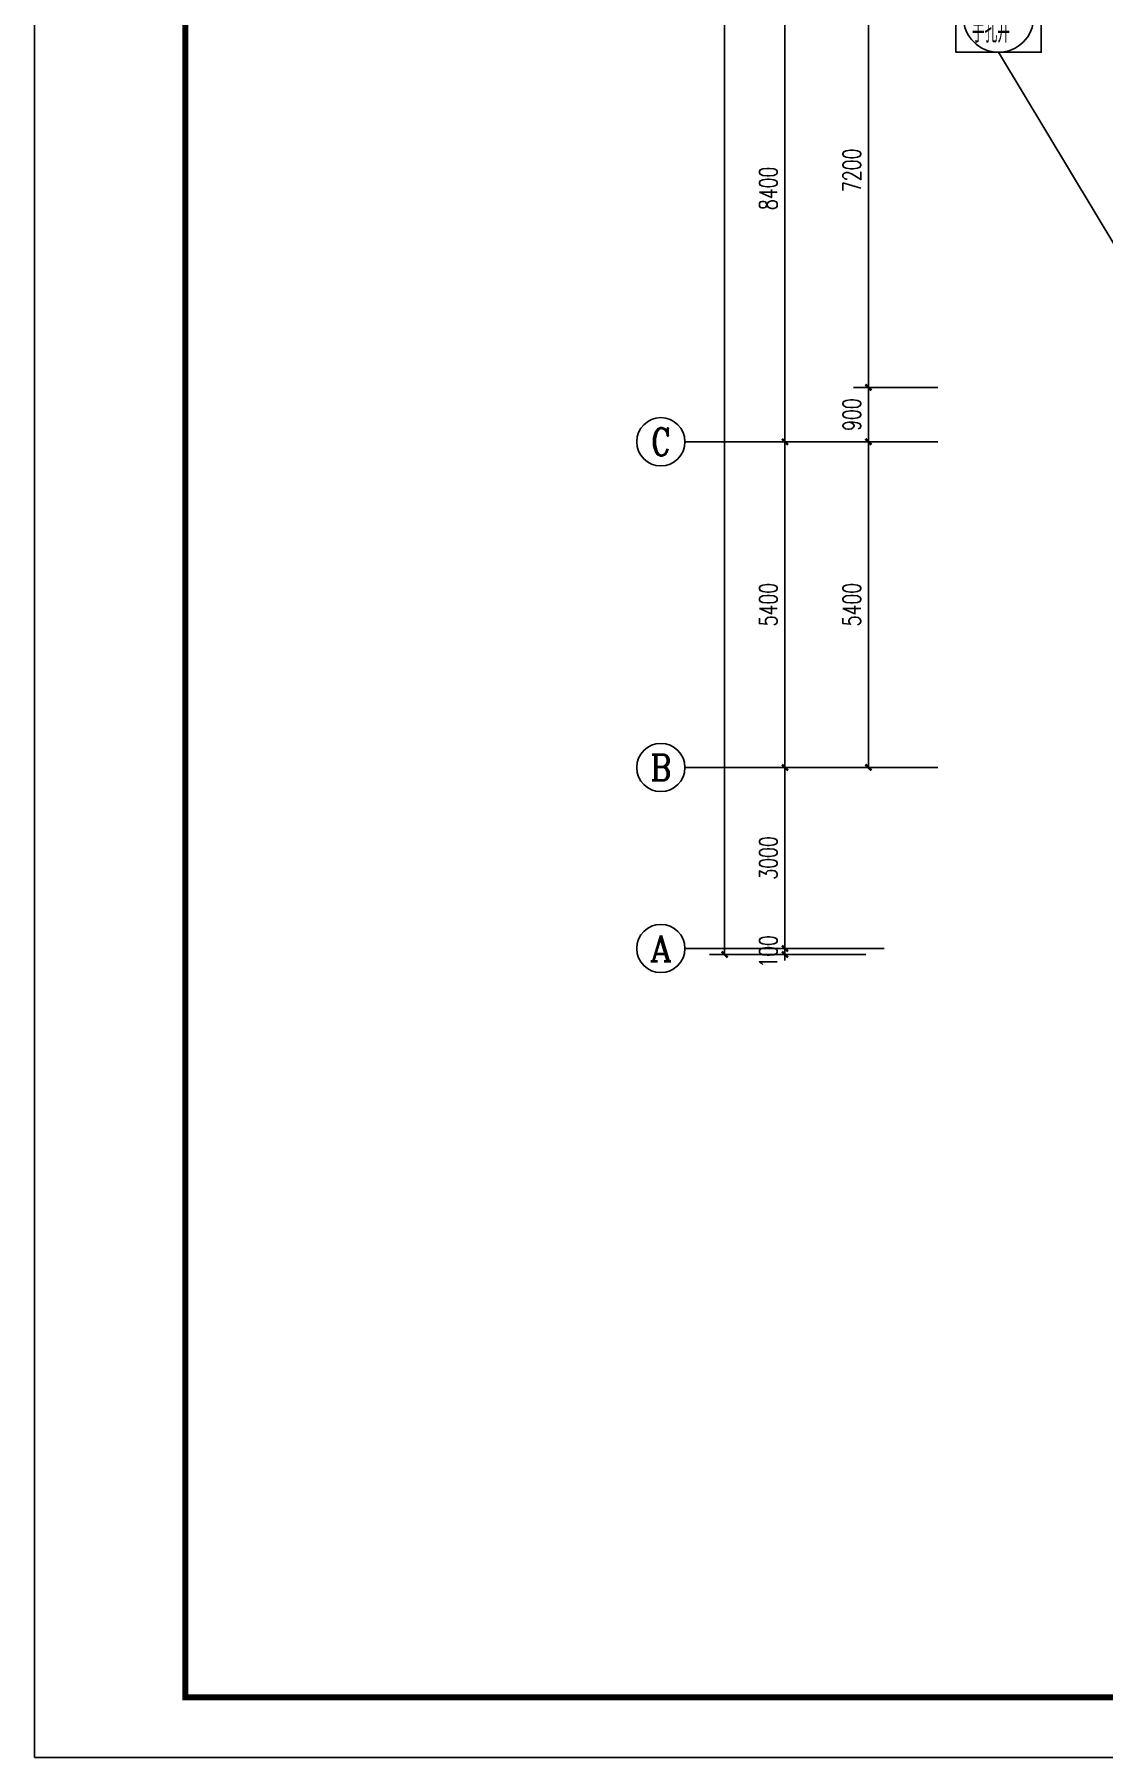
# Model space of a CAD drawing. Extents: x 1834097 to 1952997, y -130665 to -46565.
# Drawn here: x 1834097 to 1851825, y -130665 to -102099 of the extents above; entities that cross this region are included whole.
import ezdxf
from ezdxf.enums import TextEntityAlignment as Align

# ---------------------------------------------------------------- set-up
doc = ezdxf.new("R2010")
doc.units = 0
doc.header["$LTSCALE"] = 1000
doc.header["$MEASUREMENT"] = 0
for name, color, linetype in [('0-底图', 7, 'Continuous'), ('AXIS', 3, 'Continuous'), ('AXIS_TEXT', 7, 'Continuous'), ('BTTK', 7, 'Continuous'), ('e-标注', 7, 'Continuous'), ('PUB_DIM', 3, 'Continuous'), ('PUB_TITLE', 4, 'Continuous'), ('WIRE-照明', 6, 'Continuous')]:
    doc.layers.add(name, color=color, linetype=linetype)
doc.styles.add('_TCH_AXIS', font='COMPLEX', dxfattribs={"bigfont": 'GBCBIG'})
doc.styles.add('_TCH_DIM_T3', font='SIMPLEX', dxfattribs={"width": 0.705882, "bigfont": 'GBCBIG'})
doc.styles.add('COMPLEX', font='COMPLEX')
doc.styles.add('HZ(TK)', font='simplex.shx', dxfattribs={"width": 0.9, "bigfont": 'gbcbig.shx'})
doc.styles.add('中西文等高字体', font='simplex.shx', dxfattribs={"width": 0.8, "bigfont": 'gbcbig.shx'})
doc.dimstyles.new('_TCH_ARCH&&100', dxfattribs={"dimtxt": 297.5, "dimasz": 100, "dimexe": 250, "dimexo": 300, "dimgap": 126.25, "dimtad": 1, "dimdec": 0, "dimzin": 0, "dimdsep": 46, "dimtxsty": '_TCH_DIM_T3', "dimblk": 'ARCHTICK', "dimcen": 0.09, "dimclrt": 7, "dimazin": 2, "dimtfac": 1, "dimtdec": 0, "dimtix": 1, "dimtmove": 2, "dimatfit": 3, "dimfxl": 100, "dimtolj": 1, "dimtzin": 0, "dimarcsym": 0})

# ---------------------------------------------------------------- blocks, each defined once
blk = doc.blocks.new('vhtemplate_2020年新竖式图框_A0')
at = {"layer": 'PUB_TITLE', "color": 7}
blk.add_lwpolyline([(0, 0), (1189, 0), (1189, 841), (0, 841)], close=True, dxfattribs=at)
at = {"layer": 'PUB_TITLE', "const_width": 1}
blk.add_lwpolyline([(25, 10), (1179, 10), (1179, 831), (25, 831)], close=True, dxfattribs=at)
at = {"layer": 'BTTK', "color": 4, "style": 'HZ(TK)', "width": 0.9}
for tag, p in [('合作单位', (1144, 743.5)), ('建设单位', (1144, 209.5)), ('工程名称', (1144, 176.5)), ('子项名称', (1154, 160)), ('图纸名称', (1144, 141))]:
    blk.add_attdef(tag, text='', height=3.5, dxfattribs=at).set_placement(p, align=Align.MIDDLE_CENTER)
for tag, p in [('注册证书号', (1156.5, 309.01)), ('注册印章号', (1156.5, 301.01)), ('设计号', (1154, 193)), ('图别', (1137.75, 34)), ('图号', (1170.25, 34)), ('版本号', (1137.75, 26)), ('日期', (1170.25, 26))]:
    blk.add_attdef(tag, text='', height=3.5, dxfattribs=at).set_placement(p, align=Align.MIDDLE)
blk = doc.blocks.new('A$C74FB5005')
at = {"layer": 'WIRE-照明'}
blk.add_lwpolyline([(0, 1167), (1417, 1167), (1417, 0), (0, 0)], close=True, dxfattribs=at)
blk.add_circle((708, 583), 583, dxfattribs=at)
at = {"layer": 'BTTK', "style": '中西文等高字体', "width": 0.7}
for s, height, p in [('小', 417, (552, 618)), ('手孔井', 416.7, (267, 158))]:
    blk.add_text(s, height=height, dxfattribs=at).set_placement(p)
blk = doc.blocks.new('gfhfgh')
at = {"layer": 'WIRE-照明'}
blk.add_line((141965, -55841), (133077, -41064), dxfattribs=at)
blk.add_blockref('A$C74FB5005', (132369, -41064), dxfattribs=at)
blk = doc.blocks.new('_ArchTick')
at = {"color": 0, "linetype": 'ByBlock', "const_width": 0.4}
blk.add_lwpolyline([(-0.5, -0.5), (0.5, 0.5)], dxfattribs=at)
blk = doc.blocks.new('*D282')
at = {"layer": 'Defpoints', "color": 0, "transparency": 16777216}
for p in [(1449986, -42271), (1451439, -42271), (1451439, -49471)]:
    blk.add_point(p, dxfattribs=at)
at = {"layer": 'PUB_DIM', "color": 0, "lineweight": -2, "transparency": 16777216}
for p, q in [((1451139, -42271), (1449736, -42271)), ((1449986, -49471), (1449986, -42271)), ((1451139, -49471), (1449736, -49471))]:
    blk.add_line(p, q, dxfattribs=at)
at = {"layer": 'PUB_DIM', "color": 0, "lineweight": -2, "transparency": 16777216, "xscale": 100, "yscale": 100, "zscale": 100}
for p, rotation in [((1449986, -42271), 90), ((1449986, -49471), 270)]:
    blk.add_blockref('_ArchTick', p, dxfattribs=dict(at, rotation=rotation))
at = {"layer": 'PUB_DIM', "color": 7, "transparency": 16777216, "insert": (1449711, -45871), "char_height": 297.5, "attachment_point": 5, "rotation": 90, "style": '_TCH_DIM_T3'}
blk.add_mtext('\\A1;7200', dxfattribs=at)
blk = doc.blocks.new('*D283')
at = {"layer": 'Defpoints', "color": 0, "transparency": 16777216}
for p in [(1449986, -49471), (1451439, -49471), (1451439, -50371)]:
    blk.add_point(p, dxfattribs=at)
at = {"layer": 'PUB_DIM', "color": 0, "lineweight": -2, "transparency": 16777216}
for p, q in [((1451139, -49471), (1449736, -49471)), ((1449986, -50371), (1449986, -49471)), ((1451139, -50371), (1449736, -50371))]:
    blk.add_line(p, q, dxfattribs=at)
at = {"layer": 'PUB_DIM', "color": 0, "lineweight": -2, "transparency": 16777216, "xscale": 100, "yscale": 100, "zscale": 100}
for p, rotation in [((1449986, -49471), 90), ((1449986, -50371), 270)]:
    blk.add_blockref('_ArchTick', p, dxfattribs=dict(at, rotation=rotation))
at = {"layer": 'PUB_DIM', "color": 7, "transparency": 16777216, "insert": (1449711, -49921), "char_height": 297.5, "attachment_point": 5, "rotation": 90, "style": '_TCH_DIM_T3'}
blk.add_mtext('\\A1;900', dxfattribs=at)
blk = doc.blocks.new('*D284')
at = {"layer": 'Defpoints', "color": 0, "transparency": 16777216}
for p in [(1449986, -50371), (1451439, -50371), (1451439, -55771)]:
    blk.add_point(p, dxfattribs=at)
at = {"layer": 'PUB_DIM', "color": 0, "lineweight": -2, "transparency": 16777216}
for p, q in [((1451139, -50371), (1449736, -50371)), ((1449986, -55771), (1449986, -50371)), ((1451139, -55771), (1449736, -55771))]:
    blk.add_line(p, q, dxfattribs=at)
at = {"layer": 'PUB_DIM', "color": 0, "lineweight": -2, "transparency": 16777216, "xscale": 100, "yscale": 100, "zscale": 100}
for p, rotation in [((1449986, -50371), 90), ((1449986, -55771), 270)]:
    blk.add_blockref('_ArchTick', p, dxfattribs=dict(at, rotation=rotation))
at = {"layer": 'PUB_DIM', "color": 7, "transparency": 16777216, "insert": (1449711, -53071), "char_height": 297.5, "attachment_point": 5, "rotation": 90, "style": '_TCH_DIM_T3'}
blk.add_mtext('\\A1;5400', dxfattribs=at)
blk = doc.blocks.new('*D286')
at = {"layer": 'Defpoints', "color": 0, "transparency": 16777216}
for p in [(1447601, 129), (1450245, 129), (1450245, -58871)]:
    blk.add_point(p, dxfattribs=at)
at = {"layer": 'PUB_DIM', "color": 0, "lineweight": -2, "transparency": 16777216}
for p, q in [((1449945, 129), (1447351, 129)), ((1447601, -58871), (1447601, 129)), ((1449945, -58871), (1447351, -58871))]:
    blk.add_line(p, q, dxfattribs=at)
at = {"layer": 'PUB_DIM', "color": 0, "lineweight": -2, "transparency": 16777216, "xscale": 100, "yscale": 100, "zscale": 100}
for p, rotation in [((1447601, 129), 90), ((1447601, -58871), 270)]:
    blk.add_blockref('_ArchTick', p, dxfattribs=dict(at, rotation=rotation))
at = {"layer": 'PUB_DIM', "color": 7, "transparency": 16777216, "insert": (1447326, -29371), "char_height": 297.5, "attachment_point": 5, "rotation": 90, "style": '_TCH_DIM_T3'}
blk.add_mtext('\\A1;59000', dxfattribs=at)
blk = doc.blocks.new('*D309')
at = {"layer": 'Defpoints', "color": 0, "transparency": 16777216}
for p in [(1448601, -58771), (1450245, -58771), (1450245, -58871)]:
    blk.add_point(p, dxfattribs=at)
at = {"layer": 'PUB_DIM', "color": 0, "lineweight": -2, "transparency": 16777216}
for p, q in [((1449945, -58771), (1448351, -58771)), ((1448601, -58771), (1448601, -58671)), ((1448601, -58871), (1448601, -58771)), ((1449945, -58871), (1448351, -58871)), ((1448601, -58871), (1448601, -58971))]:
    blk.add_line(p, q, dxfattribs=at)
at = {"layer": 'PUB_DIM', "color": 0, "lineweight": -2, "transparency": 16777216, "xscale": 100, "yscale": 100, "zscale": 100}
for p, rotation in [((1448601, -58771), 270), ((1448601, -58871), 90)]:
    blk.add_blockref('_ArchTick', p, dxfattribs=dict(at, rotation=rotation))
at = {"layer": 'PUB_DIM', "color": 7, "transparency": 16777216, "insert": (1448326, -58821), "char_height": 297.5, "attachment_point": 5, "rotation": 90, "style": '_TCH_DIM_T3'}
blk.add_mtext('\\A1;100', dxfattribs=at)
blk = doc.blocks.new('*D310')
at = {"layer": 'Defpoints', "color": 0, "transparency": 16777216}
for p in [(1448601, -55771), (1450245, -55771), (1450245, -58771)]:
    blk.add_point(p, dxfattribs=at)
at = {"layer": 'PUB_DIM', "color": 0, "lineweight": -2, "transparency": 16777216}
for p, q in [((1449945, -55771), (1448351, -55771)), ((1448601, -58771), (1448601, -55771)), ((1449945, -58771), (1448351, -58771))]:
    blk.add_line(p, q, dxfattribs=at)
at = {"layer": 'PUB_DIM', "color": 0, "lineweight": -2, "transparency": 16777216, "xscale": 100, "yscale": 100, "zscale": 100}
for p, rotation in [((1448601, -55771), 90), ((1448601, -58771), 270)]:
    blk.add_blockref('_ArchTick', p, dxfattribs=dict(at, rotation=rotation))
at = {"layer": 'PUB_DIM', "color": 7, "transparency": 16777216, "insert": (1448326, -57271), "char_height": 297.5, "attachment_point": 5, "rotation": 90, "style": '_TCH_DIM_T3'}
blk.add_mtext('\\A1;3000', dxfattribs=at)
blk = doc.blocks.new('*D311')
at = {"layer": 'Defpoints', "color": 0, "transparency": 16777216}
for p in [(1448601, -50371), (1450245, -50371), (1450245, -55771)]:
    blk.add_point(p, dxfattribs=at)
at = {"layer": 'PUB_DIM', "color": 0, "lineweight": -2, "transparency": 16777216}
for p, q in [((1449945, -50371), (1448351, -50371)), ((1448601, -55771), (1448601, -50371)), ((1449945, -55771), (1448351, -55771))]:
    blk.add_line(p, q, dxfattribs=at)
at = {"layer": 'PUB_DIM', "color": 0, "lineweight": -2, "transparency": 16777216, "xscale": 100, "yscale": 100, "zscale": 100}
for p, rotation in [((1448601, -50371), 90), ((1448601, -55771), 270)]:
    blk.add_blockref('_ArchTick', p, dxfattribs=dict(at, rotation=rotation))
at = {"layer": 'PUB_DIM', "color": 7, "transparency": 16777216, "insert": (1448326, -53071), "char_height": 297.5, "attachment_point": 5, "rotation": 90, "style": '_TCH_DIM_T3'}
blk.add_mtext('\\A1;5400', dxfattribs=at)
blk = doc.blocks.new('*D312')
at = {"layer": 'Defpoints', "color": 0, "transparency": 16777216}
for p in [(1448601, -41971), (1450245, -41971), (1450245, -50371)]:
    blk.add_point(p, dxfattribs=at)
at = {"layer": 'PUB_DIM', "color": 0, "lineweight": -2, "transparency": 16777216}
for p, q in [((1449945, -41971), (1448351, -41971)), ((1448601, -50371), (1448601, -41971)), ((1449945, -50371), (1448351, -50371))]:
    blk.add_line(p, q, dxfattribs=at)
at = {"layer": 'PUB_DIM', "color": 0, "lineweight": -2, "transparency": 16777216, "xscale": 100, "yscale": 100, "zscale": 100}
for p, rotation in [((1448601, -41971), 90), ((1448601, -50371), 270)]:
    blk.add_blockref('_ArchTick', p, dxfattribs=dict(at, rotation=rotation))
at = {"layer": 'PUB_DIM', "color": 7, "transparency": 16777216, "insert": (1448326, -46171), "char_height": 297.5, "attachment_point": 5, "rotation": 90, "style": '_TCH_DIM_T3'}
blk.add_mtext('\\A1;8400', dxfattribs=at)
blk = doc.blocks.new('_AXISO')
blk.add_circle((0, 0), 0.5)
at = {"layer": 'AXIS_TEXT', "style": 'COMPLEX', "width": 1.041667}
blk.add_attdef('A', text='', height=0.56, dxfattribs=at).set_placement((-0.25, -0.28), (0.25, -0.28), align=Align.FIT)
blk = doc.blocks.new('sdgsg')
at = {"layer": 'AXIS'}
for p, q in [((1450245.5, -50371.4), (1446942.9, -50371.4)), ((1450245.5, -55771.4), (1446942.9, -55771.4)), ((1450245.5, -58771.4), (1446942.9, -58771.4))]:
    blk.add_line(p, q, dxfattribs=at)
ref = blk.add_blockref('_AXISO', (1446542.9, -50371.4), dxfattribs=dict(at, xscale=800, yscale=800, zscale=800))
ref.add_attrib('A', 'C', dxfattribs={"layer": 'AXIS_TEXT', "height": 455.7, "style": '_TCH_AXIS'}).set_placement((1446380.2, -50599.2), (1446705.7, -50599.2), align=Align.FIT)
ref = blk.add_blockref('_AXISO', (1446542.9, -55771.4), dxfattribs=dict(at, xscale=800, yscale=800, zscale=800))
ref.add_attrib('A', 'B', dxfattribs={"layer": 'AXIS_TEXT', "height": 435.3, "style": '_TCH_AXIS'}).set_placement((1446366.7, -55989), (1446719.1, -55989), align=Align.FIT)
ref = blk.add_blockref('_AXISO', (1446542.9, -58771.4), dxfattribs=dict(at, xscale=800, yscale=800, zscale=800))
ref.add_attrib('A', 'A', dxfattribs={"layer": 'AXIS_TEXT', "height": 425.2, "style": '_TCH_AXIS'}).set_placement((1446360.7, -58984), (1446725.1, -58984), align=Align.FIT)
at = {"layer": 'PUB_DIM'}
for p1, p2, distance, picture, middle in [((1450245.5, -58871.4), (1450245.5, 128.6), 2644.7, '*D286', (1447325.8, -29371.4)), ((1450245.5, -50371.4), (1450245.5, -41971.4), 1644.7, '*D312', (1448325.8, -46171.4)), ((1451439, -49471.4), (1451439, -42271.4), 1453, '*D282', (1449711.1, -45871.4)), ((1451439, -50371.4), (1451439, -49471.4), 1453, '*D283', (1449711.1, -49921.4)), ((1450245.5, -55771.4), (1450245.5, -50371.4), 1644.7, '*D311', (1448325.8, -53071.4)), ((1451439, -55771.4), (1451439, -50371.4), 1453, '*D284', (1449711.1, -53071.4)), ((1450245.5, -58771.4), (1450245.5, -55771.4), 1644.7, '*D310', (1448325.8, -57271.4)), ((1450245.5, -58871.4), (1450245.5, -58771.4), 1644.7, '*D309', (1448325.8, -58821.4))]:
    dim = blk.add_aligned_dim(p1=p1, p2=p2, distance=distance, dimstyle='_TCH_ARCH&&100', dxfattribs=at)
    dim.commit()
    dim.dimension.update_dxf_attribs({"geometry": picture, "text_midpoint": middle})

msp = doc.modelspace()

# ---------------------------------------------------------------- block references
at = {"layer": '0-底图'}
for name, p in [('sdgsg', (397941, -58480)), ('gfhfgh', (1717007, -61330))]:
    msp.add_blockref(name, p, dxfattribs=at)
at = {"layer": 'e-标注', "xscale": 100, "yscale": 100, "zscale": 100}
msp.add_blockref('vhtemplate_2020年新竖式图框_A0', (1834097, -130665), dxfattribs=at)

doc.saveas('drawing.dxf')
